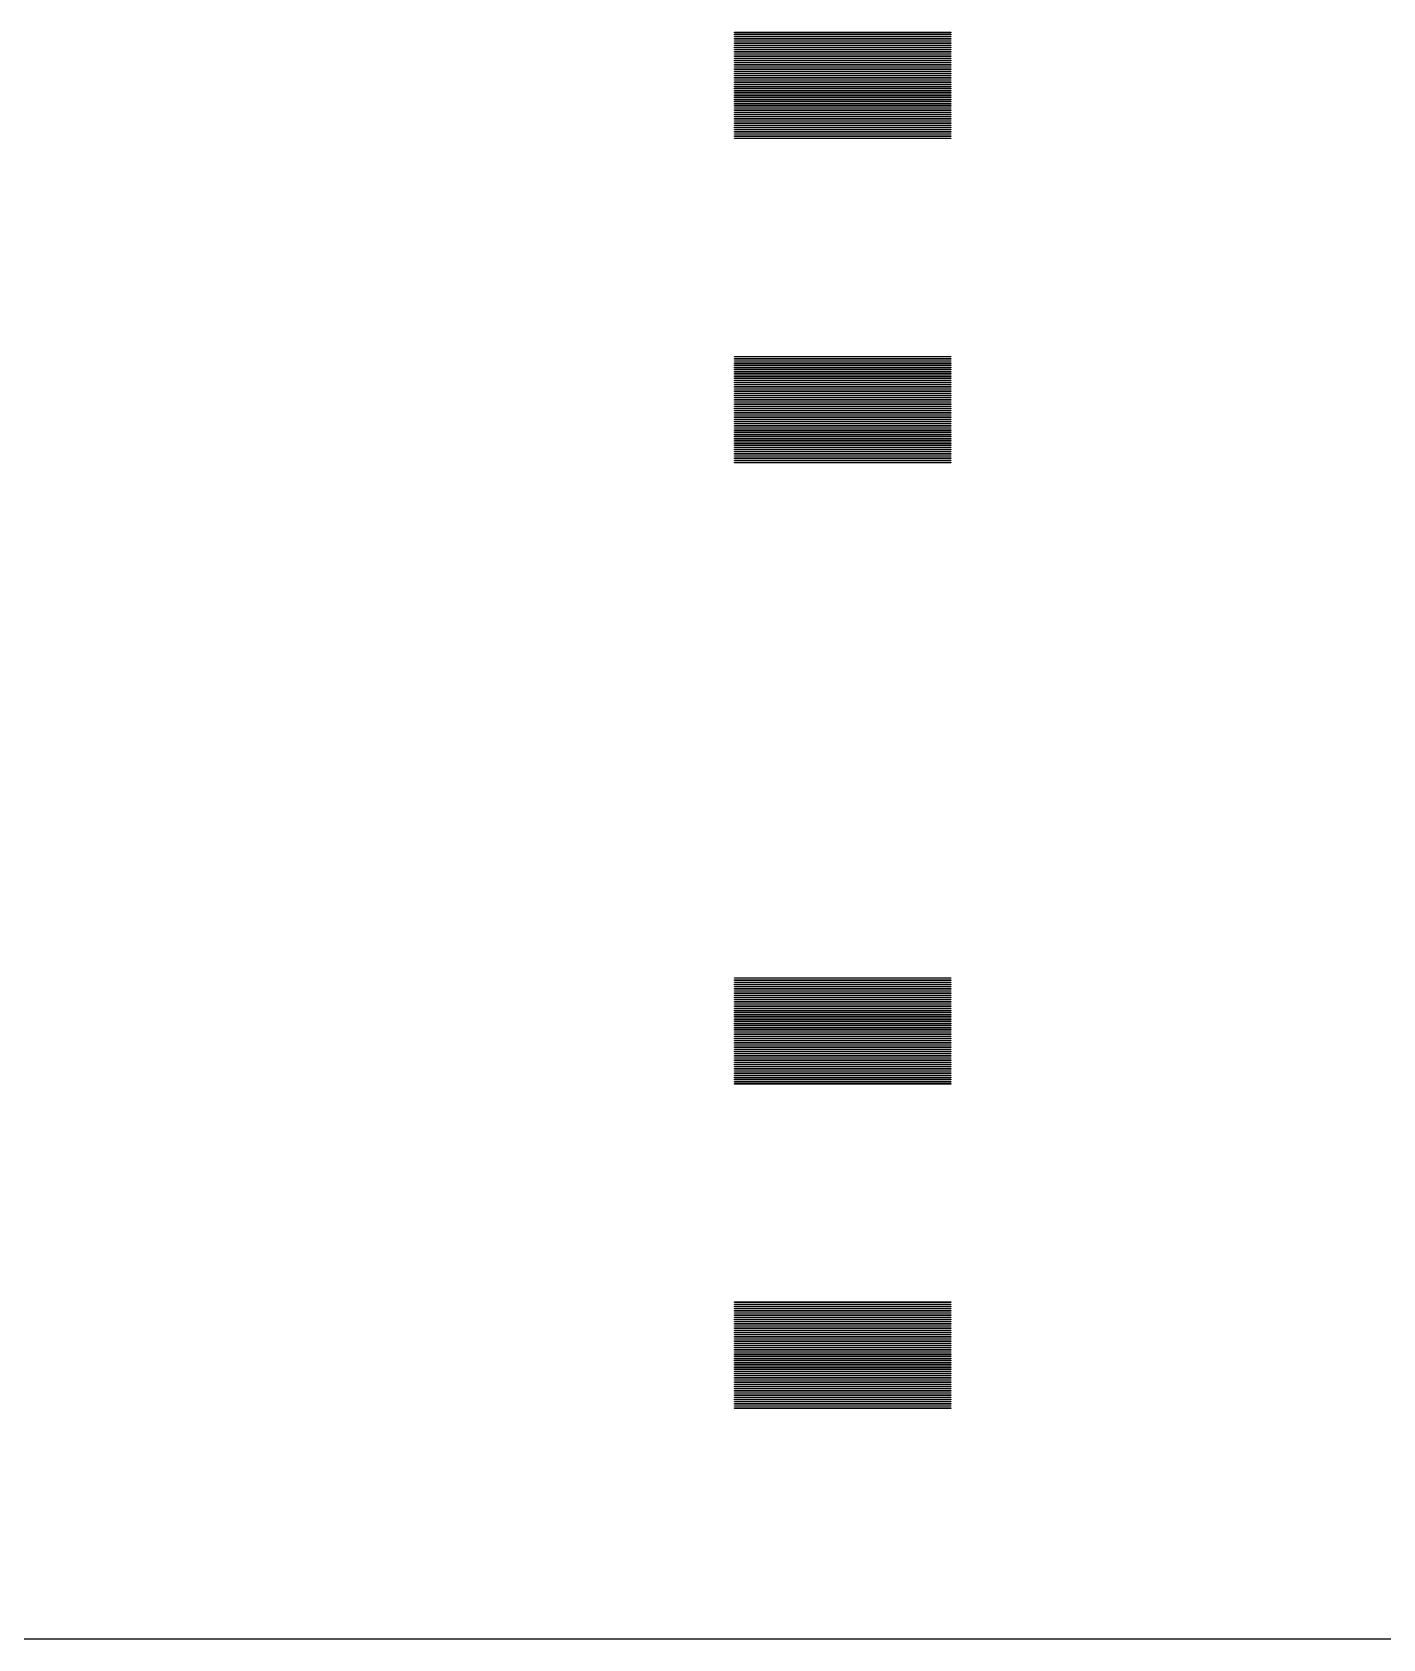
# Model space of a CAD drawing. Extents: x -17 to 84, y -19 to 84.
# Drawn here: x 8.5 to 33.5, y -2.25 to 27.48 of the extents above; entities that cross this region are included whole.
import ezdxf

# ---------------------------------------------------------------- set-up
doc = ezdxf.new("R2010")
doc.units = 0

msp = doc.modelspace()

# ---------------------------------------------------------------- linework, layer by layer
for p, q in [((21.5, 27.475), (21.5, 27.485)), ((21.5, 27.485), (25.5, 27.485)), ((25.5, 27.475), (21.5, 27.475)), ((21.5, 27.435), (21.5, 27.445)), ((21.5, 27.445), (25.5, 27.445)), ((25.5, 27.435), (21.5, 27.435)), ((21.5, 27.395), (21.5, 27.405)), ((21.5, 27.405), (25.5, 27.405)), ((25.5, 27.395), (21.5, 27.395)), ((21.5, 27.355), (21.5, 27.365)), ((21.5, 27.365), (25.5, 27.365)), ((25.5, 27.485), (25.5, 27.475)), ((25.5, 27.445), (25.5, 27.435)), ((25.5, 27.405), (25.5, 27.395)), ((25.5, 27.365), (25.5, 27.355)), ((25.5, 27.355), (21.5, 27.355)), ((21.5, 27.315), (21.5, 27.325)), ((21.5, 27.325), (25.5, 27.325)), ((25.5, 27.315), (21.5, 27.315)), ((21.5, 27.275), (21.5, 27.285)), ((21.5, 27.285), (25.5, 27.285)), ((25.5, 27.275), (21.5, 27.275)), ((21.5, 27.235), (21.5, 27.245)), ((21.5, 27.245), (25.5, 27.245)), ((25.5, 27.235), (21.5, 27.235)), ((21.5, 27.195), (21.5, 27.205)), ((21.5, 27.205), (25.5, 27.205)), ((25.5, 27.195), (21.5, 27.195)), ((21.5, 27.155), (21.5, 27.165)), ((21.5, 27.165), (25.5, 27.165)), ((25.5, 27.155), (21.5, 27.155)), ((21.5, 27.115), (21.5, 27.125)), ((21.5, 27.125), (25.5, 27.125)), ((25.5, 27.115), (21.5, 27.115)), ((21.5, 27.075), (21.5, 27.085)), ((21.5, 27.085), (25.5, 27.085)), ((25.5, 27.075), (21.5, 27.075)), ((25.5, 27.325), (25.5, 27.315)), ((25.5, 27.285), (25.5, 27.275)), ((25.5, 27.245), (25.5, 27.235)), ((25.5, 27.205), (25.5, 27.195)), ((25.5, 27.165), (25.5, 27.155)), ((25.5, 27.125), (25.5, 27.115)), ((25.5, 27.085), (25.5, 27.075)), ((21.5, 27.035), (21.5, 27.045)), ((21.5, 27.045), (25.5, 27.045)), ((25.5, 27.035), (21.5, 27.035)), ((21.5, 26.995), (21.5, 27.005)), ((21.5, 27.005), (25.5, 27.005)), ((25.5, 26.995), (21.5, 26.995)), ((21.5, 26.955), (21.5, 26.965)), ((21.5, 26.965), (25.5, 26.965)), ((25.5, 26.955), (21.5, 26.955)), ((21.5, 26.915), (21.5, 26.925)), ((21.5, 26.925), (25.5, 26.925)), ((25.5, 26.915), (21.5, 26.915)), ((21.5, 26.875), (21.5, 26.885)), ((21.5, 26.885), (25.5, 26.885)), ((25.5, 26.875), (21.5, 26.875)), ((21.5, 26.835), (21.5, 26.845)), ((21.5, 26.845), (25.5, 26.845)), ((25.5, 26.835), (21.5, 26.835)), ((21.5, 26.795), (21.5, 26.805)), ((21.5, 26.805), (25.5, 26.805)), ((25.5, 26.795), (21.5, 26.795)), ((21.5, 26.755), (21.5, 26.765)), ((21.5, 26.765), (25.5, 26.765)), ((25.5, 27.045), (25.5, 27.035)), ((25.5, 27.005), (25.5, 26.995)), ((25.5, 26.965), (25.5, 26.955)), ((25.5, 26.925), (25.5, 26.915)), ((25.5, 26.885), (25.5, 26.875)), ((25.5, 26.845), (25.5, 26.835)), ((25.5, 26.805), (25.5, 26.795)), ((25.5, 26.765), (25.5, 26.755)), ((25.5, 26.755), (21.5, 26.755)), ((21.5, 26.715), (21.5, 26.725)), ((21.5, 26.725), (25.5, 26.725)), ((25.5, 26.715), (21.5, 26.715)), ((21.5, 26.675), (21.5, 26.685)), ((21.5, 26.685), (25.5, 26.685)), ((25.5, 26.675), (21.5, 26.675)), ((21.5, 26.635), (21.5, 26.645)), ((21.5, 26.645), (25.5, 26.645)), ((25.5, 26.635), (21.5, 26.635)), ((21.5, 26.595), (21.5, 26.605)), ((21.5, 26.605), (25.5, 26.605)), ((25.5, 26.595), (21.5, 26.595)), ((21.5, 26.555), (21.5, 26.565)), ((21.5, 26.565), (25.5, 26.565)), ((25.5, 26.555), (21.5, 26.555)), ((21.5, 26.515), (21.5, 26.525)), ((21.5, 26.525), (25.5, 26.525)), ((25.5, 26.515), (21.5, 26.515)), ((21.5, 26.475), (21.5, 26.485)), ((21.5, 26.485), (25.5, 26.485)), ((25.5, 26.475), (21.5, 26.475)), ((25.5, 26.725), (25.5, 26.715)), ((25.5, 26.685), (25.5, 26.675)), ((25.5, 26.645), (25.5, 26.635)), ((25.5, 26.605), (25.5, 26.595)), ((25.5, 26.565), (25.5, 26.555)), ((25.5, 26.525), (25.5, 26.515)), ((25.5, 26.485), (25.5, 26.475)), ((21.5, 26.435), (21.5, 26.445)), ((21.5, 26.445), (25.5, 26.445)), ((25.5, 26.435), (21.5, 26.435)), ((21.5, 26.395), (21.5, 26.405)), ((21.5, 26.405), (25.5, 26.405)), ((25.5, 26.395), (21.5, 26.395)), ((21.5, 26.355), (21.5, 26.365)), ((21.5, 26.365), (25.5, 26.365)), ((25.5, 26.355), (21.5, 26.355)), ((21.5, 26.315), (21.5, 26.325)), ((21.5, 26.325), (25.5, 26.325)), ((25.5, 26.315), (21.5, 26.315)), ((21.5, 26.275), (21.5, 26.285)), ((21.5, 26.285), (25.5, 26.285)), ((25.5, 26.275), (21.5, 26.275)), ((21.5, 26.235), (21.5, 26.245)), ((21.5, 26.245), (25.5, 26.245)), ((25.5, 26.235), (21.5, 26.235)), ((21.5, 26.195), (21.5, 26.205)), ((21.5, 26.205), (25.5, 26.205)), ((25.5, 26.195), (21.5, 26.195)), ((25.5, 26.445), (25.5, 26.435)), ((25.5, 26.405), (25.5, 26.395)), ((25.5, 26.365), (25.5, 26.355)), ((25.5, 26.325), (25.5, 26.315)), ((25.5, 26.285), (25.5, 26.275)), ((25.5, 26.245), (25.5, 26.235)), ((25.5, 26.205), (25.5, 26.195)), ((21.5, 26.155), (21.5, 26.165)), ((21.5, 26.165), (25.5, 26.165)), ((25.5, 26.155), (21.5, 26.155)), ((21.5, 26.115), (21.5, 26.125)), ((21.5, 26.125), (25.5, 26.125)), ((25.5, 26.115), (21.5, 26.115)), ((21.5, 26.075), (21.5, 26.085)), ((21.5, 26.085), (25.5, 26.085)), ((25.5, 26.075), (21.5, 26.075)), ((21.5, 26.035), (21.5, 26.045)), ((21.5, 26.045), (25.5, 26.045)), ((25.5, 26.035), (21.5, 26.035)), ((21.5, 25.995), (21.5, 26.005)), ((21.5, 26.005), (25.5, 26.005)), ((25.5, 25.995), (21.5, 25.995)), ((21.5, 25.955), (21.5, 25.965)), ((21.5, 25.965), (25.5, 25.965)), ((25.5, 25.955), (21.5, 25.955)), ((21.5, 25.915), (21.5, 25.925)), ((21.5, 25.925), (25.5, 25.925)), ((25.5, 25.915), (21.5, 25.915)), ((21.5, 25.875), (21.5, 25.885)), ((21.5, 25.885), (25.5, 25.885)), ((25.5, 25.875), (21.5, 25.875)), ((25.5, 26.165), (25.5, 26.155)), ((25.5, 26.125), (25.5, 26.115)), ((25.5, 26.085), (25.5, 26.075)), ((25.5, 26.045), (25.5, 26.035)), ((25.5, 26.005), (25.5, 25.995)), ((25.5, 25.965), (25.5, 25.955)), ((25.5, 25.925), (25.5, 25.915)), ((25.5, 25.885), (25.5, 25.875)), ((21.5, 25.835), (21.5, 25.845)), ((21.5, 25.845), (25.5, 25.845)), ((25.5, 25.835), (21.5, 25.835)), ((21.5, 25.795), (21.5, 25.805)), ((21.5, 25.805), (25.5, 25.805)), ((25.5, 25.795), (21.5, 25.795)), ((21.5, 25.755), (21.5, 25.765)), ((21.5, 25.765), (25.5, 25.765)), ((25.5, 25.755), (21.5, 25.755)), ((21.5, 25.715), (21.5, 25.725)), ((21.5, 25.725), (25.5, 25.725)), ((25.5, 25.715), (21.5, 25.715)), ((21.5, 25.675), (21.5, 25.685)), ((21.5, 25.685), (25.5, 25.685)), ((25.5, 25.675), (21.5, 25.675)), ((21.5, 25.635), (21.5, 25.645)), ((21.5, 25.645), (25.5, 25.645)), ((25.5, 25.635), (21.5, 25.635)), ((21.5, 25.595), (21.5, 25.605)), ((21.5, 25.605), (25.5, 25.605)), ((25.5, 25.595), (21.5, 25.595)), ((25.5, 25.845), (25.5, 25.835)), ((25.5, 25.805), (25.5, 25.795)), ((25.5, 25.765), (25.5, 25.755)), ((25.5, 25.725), (25.5, 25.715)), ((25.5, 25.685), (25.5, 25.675)), ((25.5, 25.645), (25.5, 25.635)), ((25.5, 25.605), (25.5, 25.595)), ((21.5, 25.555), (21.5, 25.565)), ((21.5, 25.565), (25.5, 25.565)), ((25.5, 25.555), (21.5, 25.555)), ((21.5, 25.515), (21.5, 25.525)), ((21.5, 25.525), (25.5, 25.525)), ((25.5, 25.515), (21.5, 25.515)), ((25.5, 25.565), (25.5, 25.555)), ((25.5, 25.525), (25.5, 25.515)), ((21.5, 21.475), (21.5, 21.485)), ((21.5, 21.485), (25.5, 21.485)), ((25.5, 21.475), (21.5, 21.475)), ((21.5, 21.435), (21.5, 21.445)), ((21.5, 21.445), (25.5, 21.445)), ((25.5, 21.435), (21.5, 21.435)), ((25.5, 21.485), (25.5, 21.475)), ((25.5, 21.445), (25.5, 21.435)), ((21.5, 21.395), (21.5, 21.405)), ((21.5, 21.405), (25.5, 21.405)), ((25.5, 21.395), (21.5, 21.395)), ((21.5, 21.355), (21.5, 21.365)), ((21.5, 21.365), (25.5, 21.365)), ((25.5, 21.355), (21.5, 21.355)), ((21.5, 21.315), (21.5, 21.325)), ((21.5, 21.325), (25.5, 21.325)), ((25.5, 21.315), (21.5, 21.315)), ((21.5, 21.275), (21.5, 21.285)), ((21.5, 21.285), (25.5, 21.285)), ((25.5, 21.275), (21.5, 21.275)), ((21.5, 21.235), (21.5, 21.245)), ((21.5, 21.245), (25.5, 21.245)), ((25.5, 21.235), (21.5, 21.235)), ((21.5, 21.195), (21.5, 21.205)), ((21.5, 21.205), (25.5, 21.205)), ((25.5, 21.195), (21.5, 21.195)), ((21.5, 21.155), (21.5, 21.165)), ((21.5, 21.165), (25.5, 21.165)), ((25.5, 21.155), (21.5, 21.155)), ((21.5, 21.115), (21.5, 21.125)), ((21.5, 21.125), (25.5, 21.125)), ((25.5, 21.115), (21.5, 21.115)), ((25.5, 21.405), (25.5, 21.395)), ((25.5, 21.365), (25.5, 21.355)), ((25.5, 21.325), (25.5, 21.315)), ((25.5, 21.285), (25.5, 21.275)), ((25.5, 21.245), (25.5, 21.235)), ((25.5, 21.205), (25.5, 21.195)), ((25.5, 21.165), (25.5, 21.155)), ((25.5, 21.125), (25.5, 21.115)), ((21.5, 21.075), (21.5, 21.085)), ((21.5, 21.085), (25.5, 21.085)), ((25.5, 21.075), (21.5, 21.075)), ((21.5, 21.035), (21.5, 21.045)), ((21.5, 21.045), (25.5, 21.045)), ((25.5, 21.035), (21.5, 21.035)), ((21.5, 20.995), (21.5, 21.005)), ((21.5, 21.005), (25.5, 21.005)), ((25.5, 20.995), (21.5, 20.995)), ((21.5, 20.955), (21.5, 20.965)), ((21.5, 20.965), (25.5, 20.965)), ((25.5, 20.955), (21.5, 20.955)), ((21.5, 20.915), (21.5, 20.925)), ((21.5, 20.925), (25.5, 20.925)), ((25.5, 20.915), (21.5, 20.915)), ((21.5, 20.875), (21.5, 20.885)), ((21.5, 20.885), (25.5, 20.885)), ((25.5, 20.875), (21.5, 20.875)), ((21.5, 20.835), (21.5, 20.845)), ((21.5, 20.845), (25.5, 20.845)), ((25.5, 20.835), (21.5, 20.835)), ((25.5, 21.085), (25.5, 21.075)), ((25.5, 21.045), (25.5, 21.035)), ((25.5, 21.005), (25.5, 20.995)), ((25.5, 20.965), (25.5, 20.955)), ((25.5, 20.925), (25.5, 20.915)), ((25.5, 20.885), (25.5, 20.875)), ((25.5, 20.845), (25.5, 20.835)), ((21.5, 20.795), (21.5, 20.805)), ((21.5, 20.805), (25.5, 20.805)), ((25.5, 20.795), (21.5, 20.795)), ((21.5, 20.755), (21.5, 20.765)), ((21.5, 20.765), (25.5, 20.765)), ((25.5, 20.755), (21.5, 20.755)), ((21.5, 20.715), (21.5, 20.725)), ((21.5, 20.725), (25.5, 20.725)), ((25.5, 20.715), (21.5, 20.715)), ((21.5, 20.675), (21.5, 20.685)), ((21.5, 20.685), (25.5, 20.685)), ((25.5, 20.675), (21.5, 20.675)), ((21.5, 20.635), (21.5, 20.645)), ((21.5, 20.645), (25.5, 20.645)), ((25.5, 20.635), (21.5, 20.635)), ((21.5, 20.595), (21.5, 20.605)), ((21.5, 20.605), (25.5, 20.605)), ((25.5, 20.595), (21.5, 20.595)), ((21.5, 20.555), (21.5, 20.565)), ((21.5, 20.565), (25.5, 20.565)), ((25.5, 20.555), (21.5, 20.555)), ((21.5, 20.515), (21.5, 20.525)), ((21.5, 20.525), (25.5, 20.525)), ((25.5, 20.805), (25.5, 20.795)), ((25.5, 20.765), (25.5, 20.755)), ((25.5, 20.725), (25.5, 20.715)), ((25.5, 20.685), (25.5, 20.675)), ((25.5, 20.645), (25.5, 20.635)), ((25.5, 20.605), (25.5, 20.595)), ((25.5, 20.565), (25.5, 20.555)), ((25.5, 20.525), (25.5, 20.515)), ((25.5, 20.515), (21.5, 20.515)), ((21.5, 20.475), (21.5, 20.485)), ((21.5, 20.485), (25.5, 20.485)), ((25.5, 20.475), (21.5, 20.475)), ((21.5, 20.435), (21.5, 20.445)), ((21.5, 20.445), (25.5, 20.445)), ((25.5, 20.435), (21.5, 20.435)), ((21.5, 20.395), (21.5, 20.405)), ((21.5, 20.405), (25.5, 20.405)), ((25.5, 20.395), (21.5, 20.395)), ((21.5, 20.355), (21.5, 20.365)), ((21.5, 20.365), (25.5, 20.365)), ((25.5, 20.355), (21.5, 20.355)), ((21.5, 20.315), (21.5, 20.325)), ((21.5, 20.325), (25.5, 20.325)), ((25.5, 20.315), (21.5, 20.315)), ((21.5, 20.275), (21.5, 20.285)), ((21.5, 20.285), (25.5, 20.285)), ((25.5, 20.275), (21.5, 20.275)), ((21.5, 20.235), (21.5, 20.245)), ((21.5, 20.245), (25.5, 20.245)), ((25.5, 20.235), (21.5, 20.235)), ((25.5, 20.485), (25.5, 20.475)), ((25.5, 20.445), (25.5, 20.435)), ((25.5, 20.405), (25.5, 20.395)), ((25.5, 20.365), (25.5, 20.355)), ((25.5, 20.325), (25.5, 20.315)), ((25.5, 20.285), (25.5, 20.275)), ((25.5, 20.245), (25.5, 20.235)), ((21.5, 20.195), (21.5, 20.205)), ((21.5, 20.205), (25.5, 20.205)), ((25.5, 20.195), (21.5, 20.195)), ((21.5, 20.155), (21.5, 20.165)), ((21.5, 20.165), (25.5, 20.165)), ((25.5, 20.155), (21.5, 20.155)), ((21.5, 20.115), (21.5, 20.125)), ((21.5, 20.125), (25.5, 20.125)), ((25.5, 20.115), (21.5, 20.115)), ((21.5, 20.075), (21.5, 20.085)), ((21.5, 20.085), (25.5, 20.085)), ((25.5, 20.075), (21.5, 20.075)), ((21.5, 20.035), (21.5, 20.045)), ((21.5, 20.045), (25.5, 20.045)), ((25.5, 20.035), (21.5, 20.035)), ((21.5, 19.995), (21.5, 20.005)), ((21.5, 20.005), (25.5, 20.005)), ((25.5, 19.995), (21.5, 19.995)), ((21.5, 19.955), (21.5, 19.965)), ((21.5, 19.965), (25.5, 19.965)), ((25.5, 19.955), (21.5, 19.955)), ((21.5, 19.915), (21.5, 19.925)), ((21.5, 19.925), (25.5, 19.925)), ((25.5, 20.205), (25.5, 20.195)), ((25.5, 20.165), (25.5, 20.155)), ((25.5, 20.125), (25.5, 20.115)), ((25.5, 20.085), (25.5, 20.075)), ((25.5, 20.045), (25.5, 20.035)), ((25.5, 20.005), (25.5, 19.995)), ((25.5, 19.965), (25.5, 19.955)), ((25.5, 19.925), (25.5, 19.915)), ((25.5, 19.915), (21.5, 19.915)), ((21.5, 19.875), (21.5, 19.885)), ((21.5, 19.885), (25.5, 19.885)), ((25.5, 19.875), (21.5, 19.875)), ((21.5, 19.835), (21.5, 19.845)), ((21.5, 19.845), (25.5, 19.845)), ((25.5, 19.835), (21.5, 19.835)), ((21.5, 19.795), (21.5, 19.805)), ((21.5, 19.805), (25.5, 19.805)), ((25.5, 19.795), (21.5, 19.795)), ((21.5, 19.755), (21.5, 19.765)), ((21.5, 19.765), (25.5, 19.765)), ((25.5, 19.755), (21.5, 19.755)), ((21.5, 19.715), (21.5, 19.725)), ((21.5, 19.725), (25.5, 19.725)), ((25.5, 19.715), (21.5, 19.715)), ((21.5, 19.675), (21.5, 19.685)), ((21.5, 19.685), (25.5, 19.685)), ((25.5, 19.675), (21.5, 19.675)), ((21.5, 19.635), (21.5, 19.645)), ((21.5, 19.645), (25.5, 19.645)), ((25.5, 19.635), (21.5, 19.635)), ((25.5, 19.885), (25.5, 19.875)), ((25.5, 19.845), (25.5, 19.835)), ((25.5, 19.805), (25.5, 19.795)), ((25.5, 19.765), (25.5, 19.755)), ((25.5, 19.725), (25.5, 19.715)), ((25.5, 19.685), (25.5, 19.675)), ((25.5, 19.645), (25.5, 19.635)), ((21.5, 19.595), (21.5, 19.605)), ((21.5, 19.605), (25.5, 19.605)), ((25.5, 19.595), (21.5, 19.595)), ((21.5, 19.555), (21.5, 19.565)), ((21.5, 19.565), (25.5, 19.565)), ((25.5, 19.555), (21.5, 19.555)), ((21.5, 19.515), (21.5, 19.525)), ((21.5, 19.525), (25.5, 19.525)), ((25.5, 19.515), (21.5, 19.515)), ((25.5, 19.605), (25.5, 19.595)), ((25.5, 19.565), (25.5, 19.555)), ((25.5, 19.525), (25.5, 19.515)), ((21.5, 9.97499), (21.5, 9.98499)), ((21.5, 9.98499), (25.5, 9.98499)), ((25.5, 9.97499), (21.5, 9.97499)), ((21.5, 9.935), (21.5, 9.94499)), ((21.5, 9.94499), (25.5, 9.94499)), ((25.5, 9.935), (21.5, 9.935)), ((21.5, 9.89499), (21.5, 9.905)), ((21.5, 9.905), (25.5, 9.905)), ((25.5, 9.89499), (21.5, 9.89499)), ((21.5, 9.855), (21.5, 9.86499)), ((21.5, 9.86499), (25.5, 9.86499)), ((25.5, 9.855), (21.5, 9.855)), ((21.5, 9.81499), (21.5, 9.825)), ((21.5, 9.825), (25.5, 9.825)), ((25.5, 9.81499), (21.5, 9.81499)), ((25.5, 9.98499), (25.5, 9.97499)), ((25.5, 9.94499), (25.5, 9.935)), ((25.5, 9.905), (25.5, 9.89499)), ((25.5, 9.86499), (25.5, 9.855)), ((25.5, 9.825), (25.5, 9.81499)), ((21.5, 9.77499), (21.5, 9.78499)), ((21.5, 9.78499), (25.5, 9.78499)), ((25.5, 9.77499), (21.5, 9.77499)), ((21.5, 9.73499), (21.5, 9.745)), ((21.5, 9.745), (25.5, 9.745)), ((25.5, 9.73499), (21.5, 9.73499)), ((21.5, 9.69499), (21.5, 9.70499)), ((21.5, 9.70499), (25.5, 9.70499)), ((25.5, 9.69499), (21.5, 9.69499)), ((21.5, 9.655), (21.5, 9.66499)), ((21.5, 9.66499), (25.5, 9.66499)), ((25.5, 9.655), (21.5, 9.655)), ((21.5, 9.61499), (21.5, 9.625)), ((21.5, 9.625), (25.5, 9.625)), ((25.5, 9.61499), (21.5, 9.61499)), ((21.5, 9.575), (21.5, 9.58499)), ((21.5, 9.58499), (25.5, 9.58499)), ((25.5, 9.575), (21.5, 9.575)), ((21.5, 9.53499), (21.5, 9.545)), ((21.5, 9.545), (25.5, 9.545)), ((25.5, 9.53499), (21.5, 9.53499)), ((25.5, 9.78499), (25.5, 9.77499)), ((25.5, 9.745), (25.5, 9.73499)), ((25.5, 9.70499), (25.5, 9.69499)), ((25.5, 9.66499), (25.5, 9.655)), ((25.5, 9.625), (25.5, 9.61499)), ((25.5, 9.58499), (25.5, 9.575)), ((25.5, 9.545), (25.5, 9.53499)), ((21.5, 9.495), (21.5, 9.50499)), ((21.5, 9.50499), (25.5, 9.50499)), ((25.5, 9.495), (21.5, 9.495)), ((21.5, 9.45499), (21.5, 9.465)), ((21.5, 9.465), (25.5, 9.465)), ((25.5, 9.45499), (21.5, 9.45499)), ((21.5, 9.41499), (21.5, 9.42499)), ((21.5, 9.42499), (25.5, 9.42499)), ((25.5, 9.41499), (21.5, 9.41499)), ((21.5, 9.375), (21.5, 9.38499)), ((21.5, 9.38499), (25.5, 9.38499)), ((25.5, 9.375), (21.5, 9.375)), ((21.5, 9.33499), (21.5, 9.34499)), ((21.5, 9.34499), (25.5, 9.34499)), ((25.5, 9.33499), (21.5, 9.33499)), ((21.5, 9.295), (21.5, 9.30499)), ((21.5, 9.30499), (25.5, 9.30499)), ((25.5, 9.295), (21.5, 9.295)), ((21.5, 9.25499), (21.5, 9.265)), ((21.5, 9.265), (25.5, 9.265)), ((25.5, 9.25499), (21.5, 9.25499)), ((21.5, 9.215), (21.5, 9.22499)), ((21.5, 9.22499), (25.5, 9.22499)), ((25.5, 9.50499), (25.5, 9.495)), ((25.5, 9.465), (25.5, 9.45499)), ((25.5, 9.42499), (25.5, 9.41499)), ((25.5, 9.38499), (25.5, 9.375)), ((25.5, 9.34499), (25.5, 9.33499)), ((25.5, 9.30499), (25.5, 9.295)), ((25.5, 9.265), (25.5, 9.25499)), ((25.5, 9.22499), (25.5, 9.215)), ((25.5, 9.215), (21.5, 9.215)), ((21.5, 9.17499), (21.5, 9.185)), ((21.5, 9.185), (25.5, 9.185)), ((25.5, 9.17499), (21.5, 9.17499)), ((21.5, 9.13499), (21.5, 9.14499)), ((21.5, 9.14499), (25.5, 9.14499)), ((25.5, 9.13499), (21.5, 9.13499)), ((21.5, 9.09499), (21.5, 9.105)), ((21.5, 9.105), (25.5, 9.105)), ((25.5, 9.09499), (21.5, 9.09499)), ((21.5, 9.05499), (21.5, 9.06499)), ((21.5, 9.06499), (25.5, 9.06499)), ((25.5, 9.05499), (21.5, 9.05499)), ((21.5, 9.015), (21.5, 9.02499)), ((21.5, 9.02499), (25.5, 9.02499)), ((25.5, 9.015), (21.5, 9.015)), ((21.5, 8.97501), (21.5, 8.985)), ((21.5, 8.985), (25.5, 8.985)), ((25.5, 8.97501), (21.5, 8.97501)), ((21.5, 8.93501), (21.5, 8.94501)), ((21.5, 8.94501), (25.5, 8.94501)), ((25.5, 8.93501), (21.5, 8.93501)), ((25.5, 9.185), (25.5, 9.17499)), ((25.5, 9.14499), (25.5, 9.13499)), ((25.5, 9.105), (25.5, 9.09499)), ((25.5, 9.06499), (25.5, 9.05499)), ((25.5, 9.02499), (25.5, 9.015)), ((25.5, 8.985), (25.5, 8.97501)), ((25.5, 8.94501), (25.5, 8.93501)), ((21.5, 8.895), (21.5, 8.90501)), ((21.5, 8.90501), (25.5, 8.90501)), ((25.5, 8.895), (21.5, 8.895)), ((21.5, 8.85501), (21.5, 8.86501)), ((21.5, 8.86501), (25.5, 8.86501)), ((25.5, 8.85501), (21.5, 8.85501)), ((21.5, 8.815), (21.5, 8.82501)), ((21.5, 8.82501), (25.5, 8.82501)), ((25.5, 8.815), (21.5, 8.815)), ((21.5, 8.77501), (21.5, 8.785)), ((21.5, 8.785), (25.5, 8.785)), ((25.5, 8.77501), (21.5, 8.77501)), ((21.5, 8.735), (21.5, 8.74501)), ((21.5, 8.74501), (25.5, 8.74501)), ((25.5, 8.735), (21.5, 8.735)), ((21.5, 8.69501), (21.5, 8.705)), ((21.5, 8.705), (25.5, 8.705)), ((25.5, 8.69501), (21.5, 8.69501)), ((21.5, 8.65501), (21.5, 8.66501)), ((21.5, 8.66501), (25.5, 8.66501)), ((25.5, 8.65501), (21.5, 8.65501)), ((21.5, 8.61501), (21.5, 8.625)), ((21.5, 8.625), (25.5, 8.625)), ((25.5, 8.90501), (25.5, 8.895)), ((25.5, 8.86501), (25.5, 8.85501)), ((25.5, 8.82501), (25.5, 8.815)), ((25.5, 8.785), (25.5, 8.77501)), ((25.5, 8.74501), (25.5, 8.735)), ((25.5, 8.705), (25.5, 8.69501)), ((25.5, 8.66501), (25.5, 8.65501)), ((25.5, 8.625), (25.5, 8.61501)), ((25.5, 8.61501), (21.5, 8.61501)), ((21.5, 8.57501), (21.5, 8.58501)), ((21.5, 8.58501), (25.5, 8.58501)), ((25.5, 8.57501), (21.5, 8.57501)), ((21.5, 8.535), (21.5, 8.54501)), ((21.5, 8.54501), (25.5, 8.54501)), ((25.5, 8.535), (21.5, 8.535)), ((21.5, 8.49501), (21.5, 8.505)), ((21.5, 8.505), (25.5, 8.505)), ((25.5, 8.49501), (21.5, 8.49501)), ((21.5, 8.455), (21.5, 8.46501)), ((21.5, 8.46501), (25.5, 8.46501)), ((25.5, 8.455), (21.5, 8.455)), ((21.5, 8.41501), (21.5, 8.425)), ((21.5, 8.425), (25.5, 8.425)), ((25.5, 8.41501), (21.5, 8.41501)), ((21.5, 8.375), (21.5, 8.38501)), ((21.5, 8.38501), (25.5, 8.38501)), ((25.5, 8.375), (21.5, 8.375)), ((21.5, 8.33501), (21.5, 8.345)), ((21.5, 8.345), (25.5, 8.345)), ((25.5, 8.33501), (21.5, 8.33501)), ((25.5, 8.58501), (25.5, 8.57501)), ((25.5, 8.54501), (25.5, 8.535)), ((25.5, 8.505), (25.5, 8.49501)), ((25.5, 8.46501), (25.5, 8.455)), ((25.5, 8.425), (25.5, 8.41501)), ((25.5, 8.38501), (25.5, 8.375)), ((25.5, 8.345), (25.5, 8.33501)), ((21.5, 8.29501), (21.5, 8.30501)), ((21.5, 8.30501), (25.5, 8.30501)), ((25.5, 8.29501), (21.5, 8.29501)), ((21.5, 8.255), (21.5, 8.26501)), ((21.5, 8.26501), (25.5, 8.26501)), ((25.5, 8.255), (21.5, 8.255)), ((21.5, 8.21501), (21.5, 8.22501)), ((21.5, 8.22501), (25.5, 8.22501)), ((25.5, 8.21501), (21.5, 8.21501)), ((21.5, 8.175), (21.5, 8.18501)), ((21.5, 8.18501), (25.5, 8.18501)), ((25.5, 8.175), (21.5, 8.175)), ((21.5, 8.13501), (21.5, 8.145)), ((21.5, 8.145), (25.5, 8.145)), ((25.5, 8.13501), (21.5, 8.13501)), ((21.5, 8.095), (21.5, 8.10501)), ((21.5, 8.10501), (25.5, 8.10501)), ((25.5, 8.095), (21.5, 8.095)), ((21.5, 8.05501), (21.5, 8.065)), ((21.5, 8.065), (25.5, 8.065)), ((25.5, 8.05501), (21.5, 8.05501)), ((25.5, 8.30501), (25.5, 8.29501)), ((25.5, 8.26501), (25.5, 8.255)), ((25.5, 8.22501), (25.5, 8.21501)), ((25.5, 8.18501), (25.5, 8.175)), ((25.5, 8.145), (25.5, 8.13501)), ((25.5, 8.10501), (25.5, 8.095)), ((25.5, 8.065), (25.5, 8.05501)), ((21.5, 8.01501), (21.5, 8.02501)), ((21.5, 8.02501), (25.5, 8.02501)), ((25.5, 8.01501), (21.5, 8.01501)), ((25.5, 8.02501), (25.5, 8.01501)), ((21.5, 3.97499), (21.5, 3.98499)), ((21.5, 3.98499), (25.5, 3.98499)), ((25.5, 3.97499), (21.5, 3.97499)), ((21.5, 3.935), (21.5, 3.94499)), ((21.5, 3.94499), (25.5, 3.94499)), ((25.5, 3.935), (21.5, 3.935)), ((21.5, 3.89499), (21.5, 3.905)), ((21.5, 3.905), (25.5, 3.905)), ((25.5, 3.89499), (21.5, 3.89499)), ((25.5, 3.98499), (25.5, 3.97499)), ((25.5, 3.94499), (25.5, 3.935)), ((25.5, 3.905), (25.5, 3.89499)), ((21.5, 3.855), (21.5, 3.86499)), ((21.5, 3.86499), (25.5, 3.86499)), ((25.5, 3.855), (21.5, 3.855)), ((21.5, 3.81499), (21.5, 3.825)), ((21.5, 3.825), (25.5, 3.825)), ((25.5, 3.81499), (21.5, 3.81499)), ((21.5, 3.77499), (21.5, 3.78499)), ((21.5, 3.78499), (25.5, 3.78499)), ((25.5, 3.77499), (21.5, 3.77499)), ((21.5, 3.73499), (21.5, 3.745)), ((21.5, 3.745), (25.5, 3.745)), ((25.5, 3.73499), (21.5, 3.73499)), ((21.5, 3.69499), (21.5, 3.70499)), ((21.5, 3.70499), (25.5, 3.70499)), ((25.5, 3.69499), (21.5, 3.69499)), ((21.5, 3.655), (21.5, 3.66499)), ((21.5, 3.66499), (25.5, 3.66499)), ((25.5, 3.655), (21.5, 3.655)), ((21.5, 3.61499), (21.5, 3.625)), ((21.5, 3.625), (25.5, 3.625)), ((25.5, 3.61499), (21.5, 3.61499)), ((21.5, 3.575), (21.5, 3.58499)), ((21.5, 3.58499), (25.5, 3.58499)), ((25.5, 3.575), (21.5, 3.575)), ((25.5, 3.86499), (25.5, 3.855)), ((25.5, 3.825), (25.5, 3.81499)), ((25.5, 3.78499), (25.5, 3.77499)), ((25.5, 3.745), (25.5, 3.73499)), ((25.5, 3.70499), (25.5, 3.69499)), ((25.5, 3.66499), (25.5, 3.655)), ((25.5, 3.625), (25.5, 3.61499)), ((25.5, 3.58499), (25.5, 3.575)), ((21.5, 3.53499), (21.5, 3.545)), ((21.5, 3.545), (25.5, 3.545)), ((25.5, 3.53499), (21.5, 3.53499)), ((21.5, 3.495), (21.5, 3.50499)), ((21.5, 3.50499), (25.5, 3.50499)), ((25.5, 3.495), (21.5, 3.495)), ((21.5, 3.45499), (21.5, 3.465)), ((21.5, 3.465), (25.5, 3.465)), ((25.5, 3.45499), (21.5, 3.45499)), ((21.5, 3.41499), (21.5, 3.42499)), ((21.5, 3.42499), (25.5, 3.42499)), ((25.5, 3.41499), (21.5, 3.41499)), ((21.5, 3.375), (21.5, 3.38499)), ((21.5, 3.38499), (25.5, 3.38499)), ((25.5, 3.375), (21.5, 3.375)), ((21.5, 3.33499), (21.5, 3.34499)), ((21.5, 3.34499), (25.5, 3.34499)), ((25.5, 3.33499), (21.5, 3.33499)), ((21.5, 3.295), (21.5, 3.30499)), ((21.5, 3.30499), (25.5, 3.30499)), ((25.5, 3.295), (21.5, 3.295)), ((25.5, 3.545), (25.5, 3.53499)), ((25.5, 3.50499), (25.5, 3.495)), ((25.5, 3.465), (25.5, 3.45499)), ((25.5, 3.42499), (25.5, 3.41499)), ((25.5, 3.38499), (25.5, 3.375)), ((25.5, 3.34499), (25.5, 3.33499)), ((25.5, 3.30499), (25.5, 3.295)), ((21.5, 3.25499), (21.5, 3.265)), ((21.5, 3.265), (25.5, 3.265)), ((25.5, 3.25499), (21.5, 3.25499)), ((21.5, 3.215), (21.5, 3.22499)), ((21.5, 3.22499), (25.5, 3.22499)), ((25.5, 3.215), (21.5, 3.215)), ((21.5, 3.17499), (21.5, 3.185)), ((21.5, 3.185), (25.5, 3.185)), ((25.5, 3.17499), (21.5, 3.17499)), ((21.5, 3.13499), (21.5, 3.14499)), ((21.5, 3.14499), (25.5, 3.14499)), ((25.5, 3.13499), (21.5, 3.13499)), ((21.5, 3.09499), (21.5, 3.105)), ((21.5, 3.105), (25.5, 3.105)), ((25.5, 3.09499), (21.5, 3.09499)), ((21.5, 3.05499), (21.5, 3.06499)), ((21.5, 3.06499), (25.5, 3.06499)), ((25.5, 3.05499), (21.5, 3.05499)), ((21.5, 3.015), (21.5, 3.02499)), ((21.5, 3.02499), (25.5, 3.02499)), ((25.5, 3.015), (21.5, 3.015)), ((21.5, 2.97501), (21.5, 2.985)), ((21.5, 2.985), (25.5, 2.985)), ((25.5, 2.97501), (21.5, 2.97501)), ((25.5, 3.265), (25.5, 3.25499)), ((25.5, 3.22499), (25.5, 3.215)), ((25.5, 3.185), (25.5, 3.17499)), ((25.5, 3.14499), (25.5, 3.13499)), ((25.5, 3.105), (25.5, 3.09499)), ((25.5, 3.06499), (25.5, 3.05499)), ((25.5, 3.02499), (25.5, 3.015)), ((25.5, 2.985), (25.5, 2.97501)), ((21.5, 2.93501), (21.5, 2.94501)), ((21.5, 2.94501), (25.5, 2.94501)), ((25.5, 2.93501), (21.5, 2.93501)), ((21.5, 2.895), (21.5, 2.90501)), ((21.5, 2.90501), (25.5, 2.90501)), ((25.5, 2.895), (21.5, 2.895)), ((21.5, 2.85501), (21.5, 2.86501)), ((21.5, 2.86501), (25.5, 2.86501)), ((25.5, 2.85501), (21.5, 2.85501)), ((21.5, 2.815), (21.5, 2.82501)), ((21.5, 2.82501), (25.5, 2.82501)), ((25.5, 2.815), (21.5, 2.815)), ((21.5, 2.77501), (21.5, 2.785)), ((21.5, 2.785), (25.5, 2.785)), ((25.5, 2.77501), (21.5, 2.77501)), ((21.5, 2.735), (21.5, 2.74501)), ((21.5, 2.74501), (25.5, 2.74501)), ((25.5, 2.735), (21.5, 2.735)), ((21.5, 2.69501), (21.5, 2.705)), ((21.5, 2.705), (25.5, 2.705)), ((25.5, 2.69501), (21.5, 2.69501)), ((25.5, 2.94501), (25.5, 2.93501)), ((25.5, 2.90501), (25.5, 2.895)), ((25.5, 2.86501), (25.5, 2.85501)), ((25.5, 2.82501), (25.5, 2.815)), ((25.5, 2.785), (25.5, 2.77501)), ((25.5, 2.74501), (25.5, 2.735)), ((25.5, 2.705), (25.5, 2.69501)), ((21.5, 2.65501), (21.5, 2.66501)), ((21.5, 2.66501), (25.5, 2.66501)), ((25.5, 2.65501), (21.5, 2.65501)), ((21.5, 2.61501), (21.5, 2.625)), ((21.5, 2.625), (25.5, 2.625)), ((25.5, 2.61501), (21.5, 2.61501)), ((21.5, 2.57501), (21.5, 2.58501)), ((21.5, 2.58501), (25.5, 2.58501)), ((25.5, 2.57501), (21.5, 2.57501)), ((21.5, 2.535), (21.5, 2.54501)), ((21.5, 2.54501), (25.5, 2.54501)), ((25.5, 2.535), (21.5, 2.535)), ((21.5, 2.49501), (21.5, 2.505)), ((21.5, 2.505), (25.5, 2.505)), ((25.5, 2.49501), (21.5, 2.49501)), ((21.5, 2.455), (21.5, 2.46501)), ((21.5, 2.46501), (25.5, 2.46501)), ((25.5, 2.455), (21.5, 2.455)), ((21.5, 2.41501), (21.5, 2.425)), ((21.5, 2.425), (25.5, 2.425)), ((25.5, 2.41501), (21.5, 2.41501)), ((21.5, 2.375), (21.5, 2.38501)), ((21.5, 2.38501), (25.5, 2.38501)), ((25.5, 2.66501), (25.5, 2.65501)), ((25.5, 2.625), (25.5, 2.61501)), ((25.5, 2.58501), (25.5, 2.57501)), ((25.5, 2.54501), (25.5, 2.535)), ((25.5, 2.505), (25.5, 2.49501)), ((25.5, 2.46501), (25.5, 2.455)), ((25.5, 2.425), (25.5, 2.41501)), ((25.5, 2.38501), (25.5, 2.375)), ((25.5, 2.375), (21.5, 2.375)), ((21.5, 2.33501), (21.5, 2.345)), ((21.5, 2.345), (25.5, 2.345)), ((25.5, 2.33501), (21.5, 2.33501)), ((21.5, 2.29501), (21.5, 2.30501)), ((21.5, 2.30501), (25.5, 2.30501)), ((25.5, 2.29501), (21.5, 2.29501)), ((21.5, 2.255), (21.5, 2.26501)), ((21.5, 2.26501), (25.5, 2.26501)), ((25.5, 2.255), (21.5, 2.255)), ((21.5, 2.21501), (21.5, 2.22501)), ((21.5, 2.22501), (25.5, 2.22501)), ((25.5, 2.21501), (21.5, 2.21501)), ((21.5, 2.175), (21.5, 2.18501)), ((21.5, 2.18501), (25.5, 2.18501)), ((25.5, 2.175), (21.5, 2.175)), ((21.5, 2.13501), (21.5, 2.145)), ((21.5, 2.145), (25.5, 2.145)), ((25.5, 2.13501), (21.5, 2.13501)), ((21.5, 2.095), (21.5, 2.10501)), ((21.5, 2.10501), (25.5, 2.10501)), ((25.5, 2.095), (21.5, 2.095)), ((25.5, 2.345), (25.5, 2.33501)), ((25.5, 2.30501), (25.5, 2.29501)), ((25.5, 2.26501), (25.5, 2.255)), ((25.5, 2.22501), (25.5, 2.21501)), ((25.5, 2.18501), (25.5, 2.175)), ((25.5, 2.145), (25.5, 2.13501)), ((25.5, 2.10501), (25.5, 2.095)), ((21.5, 2.05501), (21.5, 2.065)), ((21.5, 2.065), (25.5, 2.065)), ((25.5, 2.05501), (21.5, 2.05501)), ((21.5, 2.01501), (21.5, 2.02501)), ((21.5, 2.02501), (25.5, 2.02501)), ((25.5, 2.01501), (21.5, 2.01501)), ((25.5, 2.065), (25.5, 2.05501)), ((25.5, 2.02501), (25.5, 2.01501)), ((-2.25, -2.25), (66.75, -2.25))]:
    msp.add_line(p, q)

doc.saveas('drawing.dxf')
